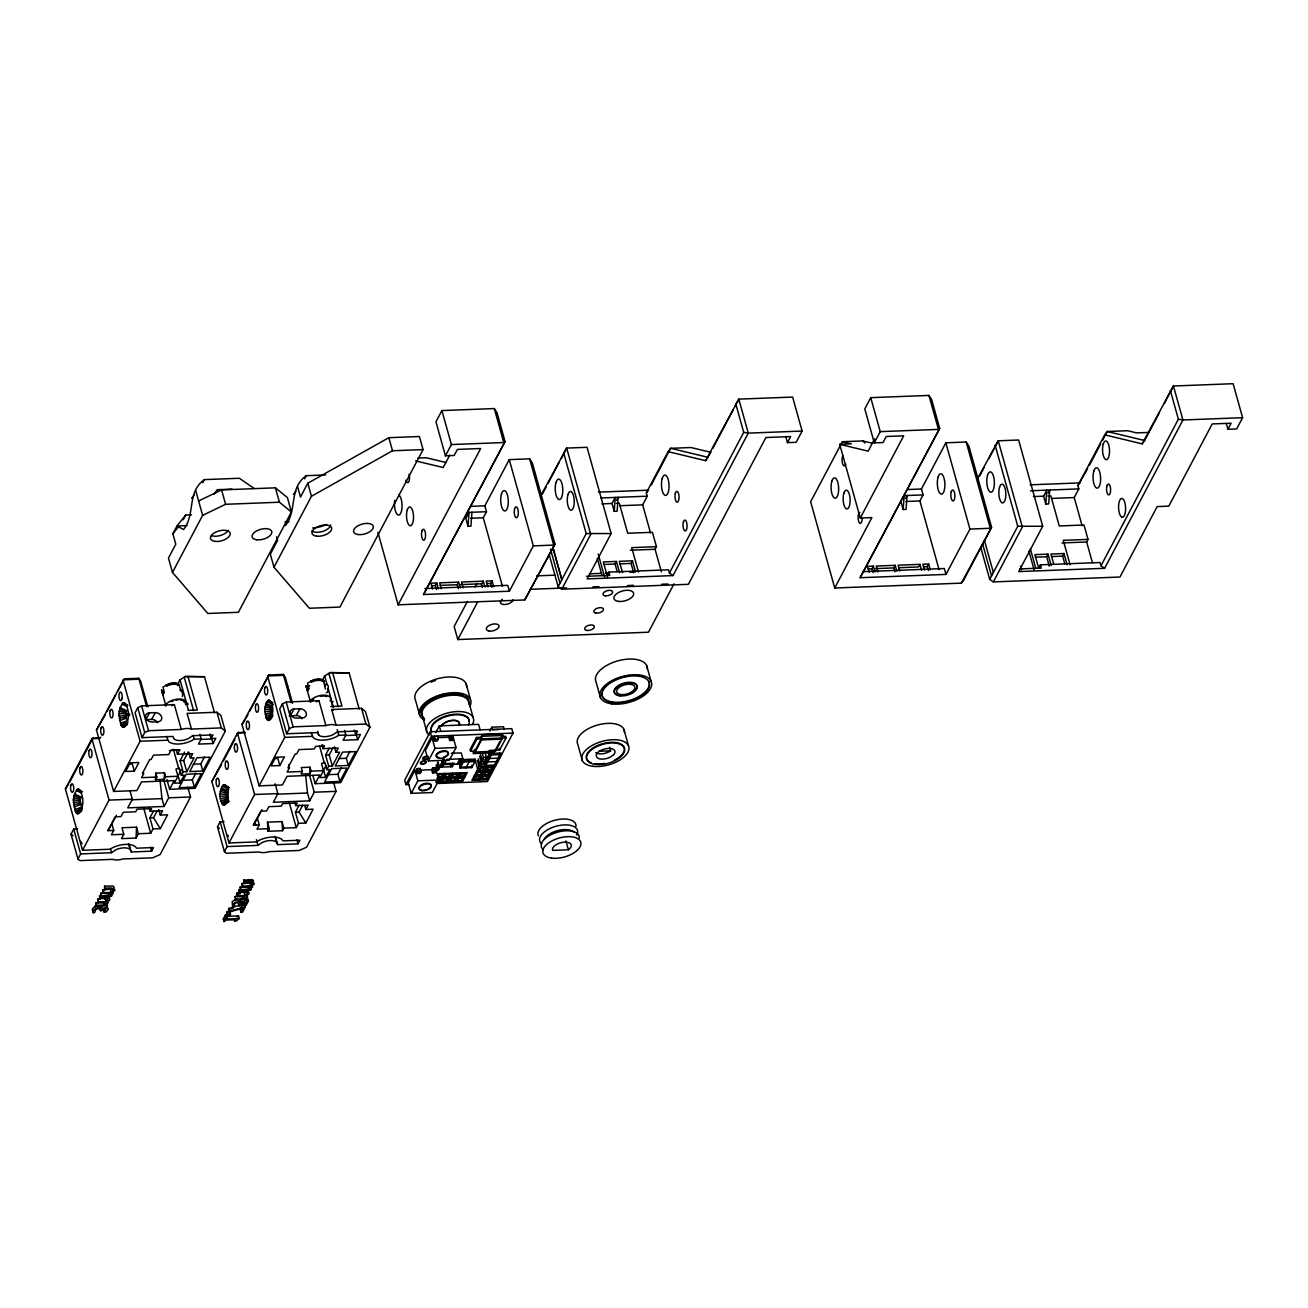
<?xml version="1.0" encoding="UTF-8"?>
<svg xmlns="http://www.w3.org/2000/svg" width="1308" height="1308" viewBox="0 0 1308 1308"><rect width="100%" height="100%" fill="white"/><g stroke="black" fill="none" stroke-linecap="round" stroke-linejoin="round"><path stroke-width="1.5" d="M101.942 909.109L101.305 907.834L98.46 907.654A4.643 2.322 -15.6 0 0 95.893 908.406L93.538 910.482L93.211 912.706C96.4 913.703 94.062 908.128 98.214 908.733C101.681 907.392 99.49 911.627 101.795 910.728C109.594 903.991 102.989 913.654 106.03 911.987C113.191 904.76 100.667 910.826 101.223 906.493M136.065 838.052L136.523 827.196L121.971 827.751L123.786 834.291L121.513 838.624L136.065 838.052L138.337 833.736L136.523 827.196M155.488 779.666L155.766 773.159L164.497 772.815L165.593 776.739L164.219 779.339L155.488 779.666L156.862 777.066L155.766 773.159M164.219 779.339L164.497 772.815M253.916 488.276L239.348 478.27L204.424 479.611C186.586 492.053 195.71 514.273 183.545 529.527L176.956 525.996L172.852 533.778L175.779 544.226L168.454 558.075L172.476 572.446L207.841 613.468L238.399 612.291L291.406 511.935L287.384 497.547L275.416 487.835L221.559 489.911L198.62 500.964M325.692 474.935L306.285 475.687C288.463 488.129 297.57 510.349 285.406 525.603M309.751 773.731L310.029 767.207L301.298 767.551L302.393 771.475L301.02 774.058L309.751 773.731L311.124 771.131L310.029 767.207M471.943 512.262L470.929 526.159L468.019 526.274L469.032 512.376L486.494 511.706L484.859 505.82L509.253 459.615L529.626 458.83L532.356 463.065L554.968 544.095L524.737 599.947L398.123 604.819L377.881 532.291M614.22 511.33L615.218 497.432L612.03 503.482L614.22 511.33L617.131 511.215L618.128 497.318L616.526 500.343M905.479 498.544L907.082 495.503L906.068 509.417L903.158 509.515L904.171 495.618L923.088 494.898L921.453 489.012L945.847 442.807L966.22 442.022L968.95 446.257L991.578 527.288L963.522 580.409L961.347 583.139L834.733 588.011L810.649 501.765L842.352 441.712L862.724 440.927L872.583 443.298M1045.795 504.021L1046.792 490.124L1043.604 496.19L1045.795 504.021L1048.705 503.923L1049.703 490.026L1048.1 493.051M248.765 890.176L247.621 891.876M73.281 799.94L74.572 793.972L77.188 789.427L78.987 789.133C84.088 795.836 84.268 806.595 78.905 813.331L77.107 813.641L75.423 811.467L73.281 799.94L80.197 800.496L82.208 809.112L76.224 812.84M80.197 800.496L80.949 797.013L74.572 793.972M118.881 713.579L120.172 707.612L122.788 703.066L124.587 702.772C129.688 709.476 129.868 720.234 124.505 726.986L122.707 727.281L121.006 725.106L118.881 713.579L129.705 714.005M120.172 707.612L126.549 710.669L125.797 715.574L127.808 722.768L121.808 726.48M228.638 801.755L223.194 804.992C218.73 799.678 219.057 790.686 223.079 785.127L224.878 784.833L228.851 787.547M222.295 804.191L228.295 800.48L227.003 794.479L228.671 789.264L222.295 786.206M264.772 709.279L266.064 703.312L267.764 700.499L269.562 700.205C274.01 705.519 273.699 714.511 269.661 720.07L267.878 720.365L266.178 718.19L264.772 709.279L271.688 709.852L272.505 715.051L266.178 718.19M271.688 709.852L272.44 706.369L266.064 703.312M166.786 685.981L166.41 684.673L166.786 685.981A9.418 4.725 -15.6 0 1 179.131 685.506L177.398 683.446A9.418 4.725 -15.6 0 0 168.667 683.79L162.928 687.092L164.383 692.324L162.977 695.006L161.505 689.774L165.936 706.091M308.541 688.907L307.004 688.956L306.137 685.899L309.882 685.768M311.402 682.106L311.042 680.798L311.402 682.106A9.418 4.725 -15.6 0 1 323.746 681.631L322.013 679.571A9.418 4.725 -15.6 0 0 313.282 679.915L307.543 683.217L309.015 688.449L307.593 691.131L306.137 685.899M369.919 727.281L365.929 724.043L336.091 725.188L331.709 709.508L361.548 708.364L365.537 711.601L369.919 727.281L340.652 782.707L315.179 783.688L319.757 775.039L287.008 776.298L282.43 784.947L259.147 785.846L241.996 724.419L268.859 674.977L283.411 674.405L285.34 677.495L292.534 703.246M182.368 696.461L182.482 695.938A4.316 1.602 87.8 0 0 180.749 689.708L180.34 689.921A4.316 1.602 87.8 0 0 179.981 690.411M325.463 689.12L323.387 680.324L323.746 681.631M246.901 893.887L246.394 894.852M107.289 907.196L107.419 905.496L105.261 904.858M109.251 897.075L109.038 895.817L106.357 895.408M114.27 887.576L113.093 885.974L104.558 886.17L104.738 889.816C118.979 887.086 112.259 894.345 103.43 892.285L102.891 893.331L111.458 893.707L109.332 895.49L101.583 895.784L101.027 896.83L111.409 896.421L111.965 895.391L110.804 895.424L113.305 893.168L112.194 892.138C120.156 888.688 108.237 886.71 105.278 888.786L104.738 889.816M326.346 692.635A4.316 1.602 87.8 0 0 328.112 689.267L328.308 686.013L326.689 684.182A4.316 1.602 87.8 0 0 325.022 686.487M183.218 519.766L185.687 515.09L191.508 514.861M202.773 482.717L204.424 479.611M172.476 572.446L202.626 515.352L225.581 504.283L279.422 502.223L291.406 511.935M215.885 492.789L217.52 489.666L232.072 489.11M129.034 844.118L131.225 851.966L151.597 851.181L153.51 847.551L136.604 848.205L135.427 846.75A17.249 8.649 -15.6 0 0 112.799 847.617L109.986 849.235L82.551 850.298L65.4 788.871L91.903 738.677L100.896 737.385M225.303 731.156L221.314 727.918L191.475 729.063L187.093 713.383L216.932 712.239L220.921 715.476L225.303 731.156L195.121 788.315L169.648 789.296L174.209 780.647L141.477 781.906L136.899 790.555L113.616 791.454L96.465 730.028L124.227 678.852L138.779 678.28L146.594 706.565M69.438 782.609L93.162 737.679M105.261 714.789L96.465 730.028M107.158 711.192L115.693 695.022M117.589 691.425L123.279 680.651M187.862 787.367L190.543 796.964L160.132 854.565L152.709 857.819L122.887 858.964A10.971 5.51 -15.6 0 1 112.701 859.356L79.951 860.615L77.957 858.996L71.024 834.161L73.706 829.076L77.564 828.929M191.475 729.063A10.971 5.51 -15.6 0 0 181.289 729.455L174.356 704.62L141.607 705.879L137.781 707.726L135.1 712.811L142.032 737.647L172.934 736.453L174.144 739.069A10.971 5.51 -15.6 0 0 188.548 738.513L192.619 735.701L212.991 734.916L211.078 738.529L215.787 738.35L213.057 743.549L198.505 744.105L201.236 738.906L199.96 734.344M149.439 712.844A5.494 4.284 27.8 0 0 145.613 717.618A5.494 4.284 27.8 0 0 151.99 722L157.81 721.771A5.494 4.284 27.8 0 0 161.62 716.997A5.494 4.284 27.8 0 0 155.26 712.631L149.439 712.844L145.842 719.662L151.663 719.433A5.494 4.284 27.8 0 1 157.532 722.637M77.957 858.996L80.638 853.911L73.706 829.076M82.551 850.298L109.055 800.104L91.903 738.677L99.898 738.366M113.616 791.454L140.12 741.26L122.968 679.849L139.22 679.212M142.032 737.647L144.714 732.562L148.54 730.714L181.289 729.455M151.663 719.433L155.26 712.631M177.398 684.803L180.013 679.849L185.36 676.498L204.473 676.71L214.577 712.909M134.315 771.164L138.877 762.499L130.146 762.842L125.584 771.491L134.315 771.164L132.304 763.97L128.822 764.101M116.445 815.26L111.883 823.909L113.698 830.449L107.877 830.662L115.186 816.83L121.006 816.601L123.295 812.268L135.672 811.794L137.046 809.194L151.597 808.638L150.224 811.238L162.584 810.764L160.312 815.08L167.588 814.802L160.279 828.651L153.003 828.929L150.714 833.261L138.337 833.736M113.698 830.449L111.425 834.766L123.786 834.291M130.146 791.373L132.337 799.204L127.759 807.854L164.154 806.464L168.716 797.815L163.794 780.157M304.65 478.81L306.285 475.687M276.675 536.82L277.639 540.302L270.331 554.151L273.977 567.231L309.358 608.253L339.916 607.076L423.073 449.592L419.41 436.512L388.852 437.69L307.805 483.208L300.48 497.04L297.57 486.592M104.869 901.621L95.827 902.684L96.007 906.33L106.389 905.937L106.945 904.891L105.785 904.94L108.286 902.684L107.191 901.653C115.137 898.204 103.218 896.209 100.258 898.285L99.719 899.332L99.539 895.669L100.258 898.285M97.871 902.831L98.411 901.784C109.888 903.419 112.439 896.144 97.691 899.168L97.871 902.831L106.438 903.207L104.313 904.989L96.563 905.283L96.007 906.33M109.332 895.49L108.597 892.874L100.847 893.168L101.027 896.83M111.769 888.606L102.694 889.669L102.891 893.331M273.977 567.231L311.451 496.272L392.498 450.769L423.073 449.592M181.322 775.284L179.31 768.09L175.942 769.071L177.953 776.265L174.307 783.181L180.128 782.952L184.232 775.17L181.322 775.284L183.153 771.818L186.782 771.687L194.107 757.839L190.461 757.97L192.75 753.653L177.463 754.242L179.752 749.909L171.021 750.252L168.732 754.569L153.445 755.157L151.172 759.49L149.717 759.539L142.409 773.388L143.864 773.339L141.575 777.655L156.862 777.066M153.003 828.929L149.897 817.827L153.559 810.895M183.153 771.818L180.046 760.716L184.624 752.067M104.068 912.068L103.332 909.452L104.575 908.537M160.279 828.651L153.526 817.68L157.189 810.764M186.782 771.687L183.692 760.569L188.254 751.92M181.403 769.545L178.117 775.775L180.128 782.952M194.352 787.073L201.432 773.666L186.145 774.254L179.065 787.661L194.352 787.073L192.341 779.879L195.873 773.175M202.805 771.066L210.114 757.218L197.018 757.724L189.709 771.573L202.805 771.066L200.794 763.872L204.44 756.956M275.481 836.793L277.672 844.625L298.044 843.84L299.957 840.226L283.051 840.88L281.874 839.409A17.249 8.649 -15.6 0 0 259.246 840.292L256.433 841.894L228.998 842.957L211.847 781.53L237.435 733.069L244.498 731.859M221.592 764.477L211.847 781.53M223.488 760.88L234.9 739.282M236.797 735.685L238.694 732.088M246.051 718.174L247.948 714.56M249.844 710.963L268.859 674.977M224.976 804.698C229.014 799.139 229.325 790.146 224.878 784.833M333.932 783.688L336.074 791.356L306.579 847.224L299.156 850.478L269.334 851.622A10.971 5.51 -15.6 0 1 259.147 852.015L226.398 853.274L224.404 851.655L217.471 826.836L220.153 821.751L224.011 821.604M336.091 725.188A10.971 5.51 -15.6 0 0 325.905 725.58L318.972 700.745L286.223 702.02L282.397 703.851L279.716 708.936L286.648 733.772L317.566 732.578L318.76 735.194A10.971 5.51 -15.6 0 0 333.164 734.638L337.235 731.826L357.607 731.041L355.694 734.655L360.419 734.475L357.673 739.674L343.121 740.23L345.868 735.047L344.576 730.469M509.253 459.615L533.337 545.877L509.384 591.216L423.53 594.519L505.051 441.548L497.024 412.788L494.293 408.554L441.891 410.581L435.956 421.83L445.439 455.805L454.187 455.462L457.375 449.412L480.657 448.513L398.123 604.819M289.182 715.999A5.494 4.284 27.8 0 1 290.458 715.787L294.055 708.969L299.875 708.756A5.494 4.284 27.8 0 1 306.252 713.138A5.494 4.284 27.8 0 1 302.426 717.896L296.605 718.125A5.494 4.284 27.8 0 1 290.229 713.743A5.494 4.284 27.8 0 1 294.055 708.969M224.404 851.655L227.085 846.587L220.153 821.751M228.998 842.957L254.586 794.496L237.435 733.069L245.43 732.774M259.147 785.846L284.735 737.385L267.584 675.974L283.836 675.337L283.411 674.405M286.648 733.772L289.33 728.687L293.156 726.839L325.905 725.58M290.458 715.787L296.278 715.558L299.875 708.756M322.046 680.896L324.646 675.974L329.976 672.623L349.089 672.835L359.193 709.034M279.847 765.556L284.408 756.907L275.677 757.234L271.116 765.883L279.847 765.556L277.836 758.362L274.353 758.493M445.439 455.805L451.391 444.556L441.891 410.581M261.976 809.652L257.414 818.301L259.229 824.841L253.409 825.07L260.733 811.222L266.554 810.993L268.827 806.66L281.204 806.186L282.577 803.602L297.129 803.03L295.755 805.63L308.132 805.156L305.843 809.489L313.119 809.194L305.81 823.043L298.535 823.321L296.246 827.653L283.869 828.128L282.512 830.727L267.96 831.283L267.502 822.16L282.054 821.587L283.869 828.128M449.723 455.168L443.199 467.528L415.601 460.89M259.229 824.841L256.957 829.158L269.317 828.683L267.502 822.16M288.545 764.673L289.395 767.731L287.106 772.063L302.393 771.475M275.138 783.803L277.868 793.596L273.307 802.262L309.685 800.856L314.247 792.207L309.326 774.565M267.96 831.283L269.317 828.683M239.25 918.527L235.98 921.143L234.704 921.192L235.505 919.704L226.219 920.064L224.028 921.6L223.292 918.984L225.417 914.979L226.824 914.93L226.791 919.001L239.25 918.527L238.53 915.911L226.055 916.385L226.824 914.93M227.151 911.692L227.183 915.633L229.832 915.518L230.535 914.21L229.799 911.594L227.151 911.692L227.183 915.633M244.596 904.335L245.315 906.951L242.569 912.166L240.934 912.232L243.19 907.981L228.982 912.216L228.867 908.422L242.52 904.417M244.204 895.44L235.178 896.487L235.358 900.149L245.741 899.74L246.28 898.71L245.136 898.76L247.637 896.487L246.525 895.457C254.471 892.007 242.552 890.029 239.609 892.105L239.053 893.135L238.873 889.489L239.609 892.105M237.206 896.65L237.026 892.988C251.79 889.963 249.239 897.223 237.762 895.604L237.206 896.65L245.79 897.026L243.648 898.809L235.898 899.103L235.358 900.149M249.223 885.941L240.198 886.987L240.378 890.65L250.76 890.241L251.299 889.211L250.155 889.244L252.657 886.987L251.545 885.957C259.491 882.508 247.572 880.529 244.629 882.589L244.073 883.636C258.314 880.905 251.61 888.165 242.765 886.105L242.225 887.135L250.809 887.527L248.667 889.309L240.917 889.604L240.378 890.65M251.103 882.41L242.045 883.489L242.225 887.135M253.229 881.903C255.24 877.554 245.087 880.807 243.893 879.99L244.073 883.636M224.028 921.6L226.137 917.595L225.417 914.979M228.982 912.216L228.867 908.422M229.096 912.919L229.799 911.594M236.356 898.972L232.186 901.637L232.562 906.362L234.557 906.215L233.838 903.599M322.994 748.634L324.368 746.034L321.899 744.71L322.994 748.634L338.281 748.045L335.993 752.378L339.639 752.231L332.33 766.079L328.684 766.21L326.853 769.676L329.763 769.562L325.659 777.361L319.839 777.573L323.485 770.657L321.49 763.463L324.858 762.482L326.853 769.676M240.934 912.232L240.214 909.616L241.702 906.787M232.562 906.362L234.557 902.585L240.165 901.326A3.695 1.864 -15.6 0 1 241.947 902.03L241.326 904.662L245.005 904.515L244.285 901.899L246.1 898.449L247.735 898.383L248.455 900.999L246.067 905.512L238.955 905.79L238.219 903.174L239.413 901.539M238.53 915.911L237.059 916.941M245.005 904.515L246.836 901.065L246.1 898.449M298.535 823.321L295.428 812.219L299.091 805.287M328.684 766.21L325.578 755.108L329.24 748.192M305.81 823.043L299.074 812.072L302.72 805.156M332.33 766.079L329.224 754.961L332.87 748.045M326.117 765.491L323.648 770.167L325.659 777.361M423.53 594.519L505.051 441.548M469.032 512.376L465.828 518.442L468.019 526.274M436.496 589.483L435.401 585.559L436.774 582.959L430.953 583.188L432.605 589.074M339.884 781.465L346.963 768.058L331.676 768.646L324.597 782.053L339.884 781.465L337.873 774.287L341.421 767.567M348.337 765.458L355.645 751.61L342.549 752.116L335.24 765.965L348.337 765.458L346.326 758.28L349.988 751.348M502.452 586.376L483.29 517.772L486.494 511.706M458.323 588.633L457.228 584.725L458.601 582.125L439.684 582.845L441.336 588.731M467.43 601.369L454.154 626.499L457.8 639.563L648.457 632.222L674.045 583.777M475 587.014L476.897 583.433M463.163 587.897L461.511 582.011L483.339 581.177L481.982 583.76L460.138 584.611M457.8 639.563L477.698 601.876M491.808 587.357L490.713 583.433L492.086 580.834L486.265 581.063L487.9 586.932M541.136 495.045L566.675 448.088L587.047 447.303L611.13 533.55L587.178 578.904L673.048 575.585L748.274 433.128L738.791 399.136L792.632 397.076L802.115 431.051L796.18 442.3L787.449 442.627L785.863 436.97M542.379 494.097L546.106 487.017M547.987 483.486L559.186 462.247M561.067 458.699L566.675 448.088L590.742 534.334L561.786 589.205L558.14 586.703L549.197 554.674M437.101 783.492L487.426 781.546L513.014 733.101L511.771 728.654L430.267 731.793L404.679 780.238L405.921 784.686L408.832 784.571M405.921 784.686L431.509 736.224L430.267 731.793M416.369 770.298L417.285 773.568L420.195 773.453L421.111 771.72L420.195 768.45L417.285 768.564L416.369 770.298L414.914 770.347L408.292 782.903L411.219 793.351L432.31 792.55L438.948 779.993L435.482 767.861L432.572 767.976L431.656 769.709L432.572 772.979L435.482 772.865L436.398 771.131L433.488 771.246L432.572 772.979M437.33 736.012L438.245 739.282L437.33 740.998L434.419 741.113L435.335 739.38L434.419 736.126L433.504 737.843L432.049 737.908L425.427 750.449L428.354 760.913L449.445 760.095L456.067 747.555L452.617 735.423L451.701 737.156L452.617 740.41L449.707 740.524L448.791 737.254L449.707 735.537L450.622 738.791L449.707 740.524M435.711 732.66L439.292 725.875L478.597 724.354L480.118 729.848M417.285 773.568L418.2 771.834L417.285 768.564M419.279 770.183L420.195 768.45M411.219 793.351L417.841 780.811L414.914 770.347M428.354 760.913L434.975 748.356L432.049 737.908M435.482 767.861L434.567 769.595L436.022 769.545M524.737 599.947L554.968 544.095M452.617 740.41L453.533 738.693L450.622 738.791M438.033 761.992L439.602 767.649L438.229 770.232L438.883 767.665L437.444 762.515M443.445 759.016L442.071 761.616L444.18 758.983M440.256 765.556L442.088 762.106L442.529 763.676L454.17 763.218L452.339 766.684L440.698 767.126L440.256 765.556L441.712 765.507L442.153 767.077L443.984 763.61M440.698 767.126L444.36 760.21M462.852 758.771L460.105 763.97L444.099 764.575L446.846 759.392L462.852 758.771L461.217 752.885L451.211 753.277M440.044 782.527L444.834 773.437M452.715 763.283L450.884 766.733L450.442 765.164M447.5 782.233L452.29 773.159M457.195 764.068L459.942 758.885M458.65 764.019L461.397 758.82M463.375 759.588L459.713 766.504L460.154 768.074L471.796 767.633L475.458 760.7L475.017 759.147L463.375 759.588L463.817 761.158L460.154 768.074M501.667 738.088L502.599 733.919L482.211 734.704L480.854 737.303L476.488 737.467L470.079 749.582L470.52 751.152L474.886 750.988M470.52 751.152L476.913 739.036L476.488 737.467M454.955 781.955L459.746 772.865M558.14 586.703L586.197 533.566L563.568 452.535M465.975 767.861L469.637 760.929L469.196 759.359M499.836 741.538L493.901 752.787L473.512 753.572L482.652 736.273L482.211 734.704M489.159 750.432L499.623 750.024L506.033 737.908L505.591 736.339L501.226 736.518L501.945 739.134L495.552 751.25L475.18 752.035L481.573 739.919L480.854 737.303M475.017 759.147L475 761.567L463.359 762.024L462.918 760.455M489.83 731.09L491.89 727.199L503.531 726.741L504.267 729.357M480.772 762.302L481.818 766.014L480.445 768.614L477.534 768.728L478.908 766.128L477.322 760.488M481.18 761.796L484.091 761.697L482.734 764.281L479.807 764.395L481.18 761.796L479.611 756.155M485.35 753.653L486.38 757.365L485.006 759.964L482.096 760.079L483.469 757.479L481.9 751.822M478.123 768.515L471.877 780.353L487.165 779.764L494.179 766.455L480.968 766.962M484.352 765.458L489.846 755.059L501.487 754.618L501.046 753.048L489.405 753.506L483.927 763.888L484.352 765.458L495.994 765L495.569 763.431M479.513 780.059L486.543 766.75M494.538 765.066L500.032 754.667L499.591 753.114M650.534 533.026L642.669 504.839L647.247 496.19L646.332 492.92L668.126 451.652L670.628 448.317L691 447.532L710.702 452.274M651.27 484.957L670.628 448.317L708.069 457.326L705.568 460.661L668.126 451.652M606.994 575.585L608.825 572.119L668.502 569.814L669.402 573.084L673.048 575.585M617.18 571.58L615.071 564.026L616.444 561.443L603.331 561.933L607.55 577.041M633.71 572.855L631.077 563.421L632.451 560.821L619.354 561.328L622.51 572.642M661.374 571.825L655.079 549.278L656.452 546.679L652.43 532.307L627.693 533.255L619.305 503.204L616.395 503.318M705.568 460.661L738.791 399.136L735.08 406.167M708.985 455.576L710.849 452.045M712.713 448.513L733.216 409.698M669.402 573.084L743.712 432.359L735.685 403.6M787.449 442.627L790.653 436.578L765.899 437.526L688.4 584.316L561.786 589.205M945.847 442.807L969.931 529.07L945.995 574.408L860.124 577.711L939.7 428.403L931.672 399.659L928.942 395.425L870.736 397.665L864.801 408.913L874.284 442.889L883.014 442.562L886.219 436.496L903.681 435.826L860.272 518.033L871.913 517.576L834.733 588.011M874.66 438.834L868.152 451.162L839.687 444.311L860.272 518.033M874.284 442.889L880.219 431.64L870.736 397.665M860.124 577.711L939.7 428.403M873.106 572.659L872.011 568.751L873.368 566.151L867.547 566.38L869.199 572.25M939.046 569.569L919.9 500.948L923.088 494.898M894.934 571.825L893.838 567.901L895.212 565.301L876.278 566.037L877.93 571.923M899.757 571.073L898.122 565.203L919.949 564.353L918.576 566.953L898.727 567.721M928.402 570.533L927.307 566.609L928.68 564.026L922.859 564.239L924.494 570.125M977.387 478.891L998.233 440.796L1018.621 440.011L1042.705 526.257L1018.752 571.596L1104.622 568.293L1182.939 419.982L1173.44 386.007L1233.117 383.702L1242.6 417.693L1236.665 428.942L1227.934 429.269L1226.348 423.612M979.545 476.177L984.221 467.332M988.897 458.487L998.233 440.796L1022.316 527.042L993.361 581.913L989.715 579.411L980.771 547.382M961.347 583.139L991.578 527.288M989.715 579.411L1017.771 526.274L995.143 445.243M1082.108 525.734L1074.244 497.547L1078.806 488.898L1077.906 485.628L1104.72 434.845L1107.222 431.509L1127.594 430.724L1136.587 432.883L1148.228 432.441M1077.906 485.628L1087.569 468.722M1089.433 465.174L1100.666 443.919M1102.546 440.371L1107.222 431.509L1144.664 440.518L1159.526 412.363M1038.568 568.293L1040.4 564.827L1100.077 562.522L1100.976 565.792L1104.622 568.293M1049.278 566.168L1046.645 556.734L1048.002 554.134L1034.906 554.641L1038.601 567.852M1064.761 563.666L1062.652 556.113L1064.025 553.529L1050.929 554.036L1053.561 563.47M1092.425 562.653L1086.654 541.986L1088.027 539.386L1084.005 525.015L1059.267 525.963L1050.88 495.912L1047.97 496.026M1104.72 434.845L1142.162 443.853L1173.44 386.007L1164.169 403.567M1100.976 565.792L1178.377 419.214L1170.349 390.471M1227.934 429.269L1231.122 423.22L1212.205 423.939L1168.796 506.147L1157.155 506.588L1119.975 577.024L993.361 581.913M107.877 830.662L111.883 823.909M253.409 825.07L257.414 818.301M65.4 788.871L68.49 784.408M241.996 724.419L245.103 719.972M331.627 702.396L333.131 701.595M1142.162 443.853L1144.664 440.518M191.589 498.299L194.075 495.192M185.687 515.09L176.956 525.996L187.158 525.603M172.852 533.778L177.839 527.549M213.793 494.342L217.52 489.666M293.45 494.375L295.951 491.268M646.332 492.92L648.506 490.206L598.59 492.119M238.955 905.79C244.367 900.983 232.301 901.621 234.557 906.215M80.638 853.911L111.54 852.718L115.611 849.906A10.971 5.51 -15.6 0 1 130.015 849.35L131.225 851.966M227.085 846.587L257.987 845.393L262.058 842.581A10.971 5.51 -15.6 0 1 276.462 842.025L277.672 844.625M609.626 747.277L610.607 750.825L608.482 752.084A9.728 4.872 -15.6 0 1 595.729 752.574M568.391 849.775L569.863 848.532A9.728 4.872 -15.6 0 0 564.713 842.123A9.728 4.872 -15.6 0 0 552.434 849.203L552.646 850.38L568.391 849.775L565.906 840.913M94.928 907.196L95.811 906.607M123.622 727.444L127.546 724.354M78.022 813.805L81.946 810.715M268.794 720.544L271.41 718.484M224.109 805.172L226.725 803.112M225.761 803.619L228.802 801.297M122.707 727.281L126.925 724.24M77.107 813.641L81.325 810.6M267.878 720.365L272.08 717.34M223.194 804.992L228.802 800.937M266.979 719.564L272.98 715.852M104.509 898.907L106.749 898.105M201.236 738.906L194.173 739.184L191.377 740.802A17.249 8.649 -15.6 0 1 168.732 741.669L166.492 736.371M345.868 735.047L338.788 735.309L335.993 736.927A17.249 8.649 -15.6 0 1 313.348 737.794L311.108 732.496M234.753 900.591L236.388 899.986M121.006 725.106L127.334 721.967M75.423 811.467L81.734 808.311M221.493 802.818L227.821 799.678M119.617 720.643L126.222 718.272M120.352 723.259L126.958 720.888M265.524 716.343L272.113 713.972M74.016 807.003L80.622 804.616M74.752 809.619L81.358 807.232M220.839 800.97L227.428 798.599M228.246 909.6L233.576 908.014M229.603 911.038L245.315 906.951M119.142 718.435L125.944 716.98M265.05 714.135L271.835 712.68M73.559 804.796L80.344 803.341M220.365 798.763L227.167 797.308M169.386 750.579L179.752 749.909M118.897 716.032L129.705 715.427M264.788 711.732L271.688 711.274M73.297 802.376L80.197 801.935M220.104 796.359L227.02 795.902M451.391 444.556L503.776 442.545L494.293 408.554M802.115 431.051L748.274 433.128L743.712 432.359M880.219 431.64L938.441 429.4L928.942 395.425M1242.6 417.693L1182.939 419.982L1178.377 419.214M417.971 458.045L426.13 457.735L445.832 462.476M839.687 444.311L851.328 443.87L842.352 441.712M600.961 497.972L647.247 496.19M470.684 506.376L484.859 505.82M907.294 489.552L921.453 489.012M1030.164 484.827L1080.081 482.897M601.844 503.874L612.03 503.482M619.829 505.722L642.669 504.839M1030.491 490.762L1078.806 488.898M284.948 521.827L289.019 521.679M470.569 518.262L483.29 517.772M905.888 501.487L919.9 500.948M1033.418 496.582L1043.604 496.19M1051.403 498.43L1074.244 497.547M611.13 533.55L586.197 533.566M533.337 545.877L553.709 545.093L529.626 458.83M969.931 529.07L990.303 528.285L966.22 442.022M1042.705 526.257L1017.771 526.274M656.452 546.679L631.715 547.643L638.533 572.054M630.342 550.227L655.079 549.278M1088.027 539.386L1063.273 540.335L1070.108 564.762M1061.916 542.934L1086.654 541.986M603.838 564.467L615.071 564.026M619.845 563.846L631.077 563.421M536.525 575.863L554.788 575.16M589.27 573.836L601.435 573.362M605.49 573.198L609.544 573.051M629.835 572.266L633.889 572.103M1035.413 557.175L1046.645 556.734M1051.419 556.554L1062.652 556.113M586.458 576.288L609.741 575.389L608.825 572.119M431.526 585.706L435.401 585.559M440.207 585.379L457.228 584.725M486.821 583.581L490.713 583.433M868.12 568.898L872.011 568.751M874.921 568.637L893.838 567.901M923.432 566.773L927.307 566.609M424.789 588.535L507.749 585.33L509.384 591.216M863.411 571.645L944.343 568.522L945.995 574.408M1019.962 568.915L1041.315 568.097L1040.4 564.827M530.034 589.319L566.544 587.913M592.916 586.9L598.999 586.671M627.399 585.575L633.481 585.33M661.864 584.235L667.963 584.006M185.36 676.498L204.473 676.71M329.976 672.623L349.089 672.835M188.009 710.358L197.328 709.999L188.205 677.331M330.761 706.565L341.96 706.124L332.837 673.457M140.12 741.26L167.555 740.214M200.86 739.396L211.782 738.971L213.057 743.549M284.735 737.385L312.187 736.339M345.476 735.521L356.397 735.096L357.673 739.674M498.446 729.586L492.626 729.815L491.89 727.199M431.509 736.224L513.014 733.101M438.18 737.663L448.791 737.254M451.701 737.156L453.157 737.091M482.652 736.273L503.024 735.488M435.335 739.38L438.245 739.282M476.913 739.036L506.033 737.908M324.368 746.034L315.637 746.378L314.263 748.977L298.992 749.566L296.703 753.882L295.248 753.948L287.94 767.78L289.395 767.731M481.573 739.919L501.945 739.134M434.975 748.356L456.067 747.555M180.046 760.716L183.692 760.569M325.578 755.108L329.224 754.961M193.306 764.166L200.794 763.872M338.837 758.558L346.326 758.28M598.802 751.283L610.607 750.825M483.469 757.479L486.38 757.365M463.817 761.158L475.458 760.7M497.939 761.648L496.484 761.697L497.383 759.981L497.825 761.534L486.184 761.992L485.742 760.422M165.593 776.739L177.953 776.265M311.124 771.131L323.485 770.657M478.908 766.128L481.818 766.014M421.045 770.118L431.656 769.709M180.88 780.32L192.341 779.879M328.324 774.647L337.873 774.287M418.2 771.834L421.111 771.72M476.553 771.475L491.841 770.886M437.379 773.731L467.201 772.587L462.411 781.661L436.3 782.674M474.215 775.906L489.503 775.317M436.839 778.195L464.814 777.115M417.841 780.811L438.948 779.993M109.055 800.104L132.337 799.204M168.716 797.815L190.543 796.964M254.586 794.496L277.868 793.596M314.247 792.207L336.074 791.356M131.634 799.793L161.963 798.616L164.154 806.464M277.165 794.185L307.494 793.008L309.685 800.856M149.897 817.827L153.526 817.68M295.428 812.219L299.074 812.072M245.348 880.938L251.79 881.003M236.47 894.034L240.476 893.871M246.836 901.065L248.455 900.999M240.607 902.046L244.285 901.899M241.784 903.043L245.348 902.912M95.975 905.463A4.643 2.322 -15.6 0 0 95.157 905.806L92.41 909.093L92.476 910.09L94.438 910.008M240.214 909.616L241.833 909.55M227.886 914.308L230.535 914.21M226.137 917.595L227.559 917.546M223.292 918.984L224.714 918.935M243.86 892.726L245.463 895.326M220.087 793.907L227.003 794.479M184.101 701.055L186.488 703.214L188.27 709.541M265.001 706.958L271.819 708.495M119.093 711.258L125.911 712.795M220.316 791.585L227.134 793.122M73.493 797.618L80.311 799.155M265.442 704.93L272.064 707.317M119.535 709.214L126.173 711.601M220.758 789.541L227.379 791.929M73.935 795.575L80.573 797.962M266.979 701.579L273.356 704.636M122.004 704.145L126.778 706.434M221.395 787.939L227.756 790.997M76.404 790.506L81.178 792.795M162.797 692.161L161.718 691M267.764 700.499L272.309 703.132M122.788 703.066L127.317 705.699M223.079 785.127L227.625 787.759M77.188 789.427L81.717 792.059M268.647 700.042L272.914 702.805M123.671 702.609L127.922 705.372M223.962 784.653L228.23 787.432M78.071 788.953L82.322 791.732M225.777 785.634L229.047 787.825M184.559 702.445L187.6 704.064L185.278 702.053M217.471 826.836L219.466 828.454M71.024 834.161L73.019 835.779M287.711 685.981L287.4 685.703A4.316 1.602 87.8 0 0 286.975 685.621M186.014 702.2L188.139 704.162M862.724 440.927L864.931 442.987M330.744 699.388L332.755 706.565M1064.025 553.529L1067.181 564.843M1048.002 554.134L1051.174 565.465M1030.312 548.69L1035.674 567.901M1028.889 551.126L1034.17 570.043M1020.469 566.119L1021.515 569.896M984.401 540.318L993.377 572.479M982.57 543.785L991.546 575.945M928.68 564.026L930.315 569.896M919.949 564.353L921.584 570.239M900.983 501.683L903.158 509.515M895.212 565.301L896.847 571.187M873.368 566.151L875.019 572.037M632.451 560.821L635.606 572.152M646.675 665.592L651.057 681.272M616.444 561.443L619.6 572.757M598.197 554.052L604.639 577.122M597.315 558.418L602.072 575.455M623.9 729.324L628.461 745.658M600.437 697.638L596.056 681.942A26.667 13.374 -15.6 0 1 619.076 660.54A26.667 13.374 -15.6 0 1 647.28 669.042M552.843 547.185L561.819 579.346M552.826 547.627L561.802 579.771M550.472 549.197L559.971 583.237M582.305 760.569L577.744 744.236A24.312 12.197 -15.6 0 1 598.737 724.714A24.312 12.197 -15.6 0 1 624.439 732.464M492.086 580.834L493.721 586.72M483.339 581.177L484.99 587.047M481.311 583.646L482.341 587.374M458.601 582.125L460.252 587.995M499.198 748.454L499.623 750.024M499.215 756.514L499.656 758.084L488.015 758.526L487.573 756.956M495.258 750.203L495.552 751.25M490.86 753.441L491.301 755.01L485.808 765.393L485.382 763.823M489.405 753.506L489.846 755.059M466.024 683.528L470.406 699.224M436.774 582.959L438.425 588.845M468.575 701.153L473.136 717.503M480.526 754.422L482.096 760.079M388.852 437.69L392.498 450.769M478.238 758.754L479.807 764.395M474.444 749.419L475.18 752.035M473.087 752.002L473.512 753.572M475.425 761.191L477.534 768.728M471.796 767.633L471.828 765.196L472.253 766.766L460.612 767.207L460.171 765.638M451.898 765.115L452.339 766.684M439.292 725.875L440.829 731.368M442.464 758.705L444.099 764.575M433.504 737.843L434.419 741.113M436.659 764.591L438.229 770.232M422.419 716.081L426.98 732.415M436.071 765.115L437.51 770.265M419.786 715.574L415.404 699.894A26.667 13.374 -15.6 0 1 438.425 678.492A26.667 13.374 -15.6 0 1 466.613 686.994M432.572 767.976L433.488 771.246M307.805 483.208L311.451 496.272M361.548 708.364L365.929 724.043M354.419 730.093L355.694 734.655M328.929 673.506L338.232 706.827M275.416 487.835L279.422 502.223M324.646 675.974L327 684.46M328.112 688.4L331.692 701.235M332.363 703.655L333.426 707.464M337.186 729.553L338.788 735.309M334.439 746.819L335.993 752.378M306.334 687.125L310.552 702.232M317.697 731.352L318.76 735.194M319.463 745.707L324.4 763.349M312.988 775.857L315.179 783.688M283.542 675.255L291.21 702.69M286.223 702.02L293.156 726.839M282.397 703.851L289.33 728.687M221.559 489.911L225.581 504.283M304.813 805.777L305.843 809.489M294.84 802.36L295.755 805.63M289.297 802.736L296.246 827.653M296.949 839.932L298.044 843.84M195.693 490.516L202.626 515.352M274.876 836.286L276.495 842.041M254.815 821.489L255.877 825.332M256.401 839.654L257.987 845.393M216.932 712.239L221.314 727.918M209.803 733.952L211.078 738.529M249.746 883.211L250.482 885.827M247.948 886.693L248.667 889.309M243.893 879.99L244.629 882.589M184.297 677.38L193.6 710.702M242.045 883.489L242.765 886.105M242.928 896.193L243.648 898.809M240.198 886.987L240.917 889.604M180.013 679.849L186.701 703.802M181.256 691.67L178.771 684.198L179.131 685.506M193.11 735.358L194.173 739.184M237.026 892.988L237.762 895.604M235.178 896.487L235.898 899.103M188.908 752.427L190.461 757.97M233.985 918.576L234.704 921.192M176.367 750.318L177.463 754.242M173.392 749.353L178.853 768.957M147.837 706.843L140.724 681.37L138.779 678.28M166.917 779.486L169.648 789.296M141.607 705.879L148.54 730.714M137.781 707.726L144.714 732.562M158.758 809.538L160.312 815.08M149.308 807.968L150.224 811.238M143.749 808.344L150.714 833.261M150.502 847.257L151.597 851.181M128.429 843.627L130.048 849.383M110.477 848.908L111.54 852.718M110.412 889.391L111.147 892.007M104.558 886.17L105.278 888.786M102.694 889.669L103.43 892.285M105.392 898.907L106.128 901.506M100.847 893.168L101.583 895.784M103.577 902.373L104.313 904.989M103.381 909.387L104.1 911.987M97.691 899.168L98.411 901.784M99.522 908.177L100.258 910.777M95.827 902.684L96.563 905.283M92.476 910.09L93.211 912.706M305.614 775.006L307.494 793.008M160.083 780.614L161.963 798.616M241.457 900.231L241.212 899.43A3.695 1.864 -15.6 0 0 240.819 899.087M282.054 821.587L282.512 830.727M288.823 689.921L288.823 690.771A4.316 1.602 87.8 0 1 288.512 692.782M513.145 599.734A6.589 3.303 -15.6 0 1 504.038 604.525A6.589 3.303 -15.6 0 1 502.403 599.277M166.427 685.179A9.81 4.921 -15.6 0 1 179.294 684.689M171.168 701.66A9.418 4.725 -15.6 0 1 173.408 700.777M175.779 700.172A9.418 4.725 -15.6 0 1 178.133 699.911M180.308 699.993A9.418 4.725 -15.6 0 1 182.139 700.434M183.512 701.186A9.418 4.725 -15.6 0 1 184.33 702.216M165.217 705.486A10.971 5.51 -15.6 0 1 178.591 699.044A10.971 5.51 -15.6 0 1 185.589 704.701M171.74 705.666A10.971 5.51 -15.6 0 1 174.356 704.62M82.126 843.627A5.494 4.284 27.8 0 1 80.802 841.355M228.573 836.286A5.494 4.284 27.8 0 1 227.756 835.207M845.72 464.046A5.494 2.044 87.8 0 1 842.663 464.013A5.494 2.044 87.8 0 1 842.81 455.838M862.152 517.576A5.494 2.044 87.8 0 1 860.435 523.396A5.494 2.044 87.8 0 1 858.113 518.246A5.494 2.044 87.8 0 1 859.83 512.442M228.311 530.263A10.202 5.118 -15.6 0 1 211.553 535.675M330.63 524.9A10.202 5.118 -15.6 0 1 322.88 531.391A10.202 5.118 -15.6 0 1 311.942 530.934M326.64 524.426A18.819 9.434 -15.6 0 1 312.694 527.942M398.678 494.882A10.202 3.777 87.8 0 1 401.981 507.766A10.202 3.777 87.8 0 1 397.191 514.355A10.202 3.777 87.8 0 1 394.722 500.326M409.077 474.199A5.494 2.044 87.8 0 1 408.75 481.802A5.494 2.044 87.8 0 1 405.889 480.249M308.443 689.741A9.81 4.921 -15.6 0 1 307.004 688.956M311.042 681.321A9.81 4.921 -15.6 0 1 323.91 680.814M311.288 701.562A9.418 4.725 -15.6 0 1 313.822 698.913M320.411 696.297A9.418 4.725 -15.6 0 1 326.755 696.559M331.709 709.508A10.971 5.51 -15.6 0 1 333.311 710.391M309.832 701.611A10.971 5.51 -15.6 0 1 323.223 695.169A10.971 5.51 -15.6 0 1 330.205 700.826M316.356 701.791A10.971 5.51 -15.6 0 1 318.972 700.745M296.278 715.558A5.494 4.284 27.8 0 1 302.148 718.762M459.271 725.253A9.728 4.872 -15.6 0 0 459.697 723.88L458.634 721.575A9.728 4.872 -15.6 0 0 445.864 722.065L442.267 724.55A9.728 4.872 -15.6 0 0 441.221 725.956M431.64 731.63A19.604 9.826 -15.6 0 1 451.047 715.345A19.604 9.826 -15.6 0 1 468.444 724.91M431.444 730.976A19.604 9.826 -15.6 0 1 448.382 715.231A19.604 9.826 -15.6 0 1 469.114 721.476M424.544 718.713A24.312 12.197 -15.6 0 1 440.355 697.442A24.312 12.197 -15.6 0 1 469.114 704.309M429.106 735.047A24.312 12.197 -15.6 0 1 447.974 712.893A24.312 12.197 -15.6 0 1 472.613 724.092M458.928 725.351A9.418 4.725 -15.6 0 0 459.124 722.801L458.307 721.787A9.418 4.725 -15.6 0 0 449.396 721.019A9.418 4.725 -15.6 0 0 441.466 726.038M438.932 757.626A6.278 3.139 -15.6 0 1 438.082 752.689A6.278 3.139 -15.6 0 1 447.614 751.626A6.278 3.139 -15.6 0 1 443.543 757.119M421.797 790.081A6.278 3.139 -15.6 0 1 420.571 785.421A6.278 3.139 -15.6 0 1 429.907 783.705A6.278 3.139 -15.6 0 1 427.896 788.969M426.408 789.558A6.278 3.139 -15.6 0 1 423.252 790.13M437.33 775.513A3.139 1.57 -15.6 0 1 441.761 774.189A3.139 1.57 -15.6 0 1 442.153 776.478A3.139 1.57 -15.6 0 1 437.657 777.41M437.64 778.75A3.139 1.57 -15.6 0 1 440.42 780.287A3.139 1.57 -15.6 0 1 435.875 782.102M437.608 779.159A2.354 1.177 -15.6 0 1 439.684 780.32A2.354 1.177 -15.6 0 1 436.283 781.677M428.321 758.297A3.139 1.57 -15.6 0 1 423.678 759.572A3.139 1.57 -15.6 0 1 423.874 757.07A3.139 1.57 -15.6 0 1 428.435 756.662M424.544 719.989A26.667 13.374 -15.6 0 1 440.551 694.793A26.667 13.374 -15.6 0 1 469.834 706.451M421.879 714.904A24.443 12.262 -15.6 0 1 442.987 695.267A24.443 12.262 -15.6 0 1 468.853 703.066M431.1 682.155A24.443 12.262 -15.6 0 1 435.531 680.471M421.699 714.25A24.443 12.262 -15.6 0 1 427.356 701.84M430.397 699.731A24.443 12.262 -15.6 0 1 433.896 697.818M435.302 697.18A24.443 12.262 -15.6 0 1 445.914 693.943M459.353 693.763A24.443 12.262 -15.6 0 1 462.411 694.63M465.991 696.592A24.443 12.262 -15.6 0 1 468.117 699.24M648.768 681.304A24.443 12.262 -15.6 0 1 627.66 700.924A24.443 12.262 -15.6 0 1 601.811 693.142M602.874 689.676A24.443 12.262 -15.6 0 1 605.49 686.144M609.479 682.809A24.443 12.262 -15.6 0 1 612.765 680.798M614.564 679.882A24.443 12.262 -15.6 0 1 629.671 675.533M638.32 675.549A24.443 12.262 -15.6 0 1 641.607 676.203M617.114 694.646A11.788 5.919 -15.6 0 1 619.387 684.934A11.788 5.919 -15.6 0 1 636.162 684.297A11.788 5.919 -15.6 0 1 628.053 694.221M622.134 695.3A11.788 5.919 -15.6 0 1 619.42 695.186M591.347 762.826A19.604 9.826 -15.6 0 1 593.75 747.489A19.604 9.826 -15.6 0 1 621.447 744.383A19.604 9.826 -15.6 0 1 614.204 760.259M604.574 763.381A19.604 9.826 -15.6 0 1 595.156 763.741M543.343 849.742A19.604 9.826 -15.6 0 1 556.096 832.591A19.604 9.826 -15.6 0 1 579.297 838.117M538.356 835.861A19.604 9.826 -15.6 0 1 555.279 820.116A19.604 9.826 -15.6 0 1 576.01 826.362M544.144 839.245A16.464 8.257 -15.6 0 1 558.009 830.498A16.464 8.257 -15.6 0 1 573.623 831.823M541.692 843.856A19.604 9.826 -15.6 0 1 556.914 826.002A19.604 9.826 -15.6 0 1 576.795 835.027M162.535 692.014L162.911 693.322L162.535 692.014M122.085 698.259L121.889 699.191A4.316 1.602 87.8 0 1 119.339 698.717A4.316 1.602 87.8 0 1 119.944 692.243L120.352 692.03A4.316 1.602 87.8 0 1 122.085 698.259M613.55 754.814L609.937 757.316A9.728 4.872 -15.6 0 1 597.184 757.806L596.121 755.484A9.728 4.872 -15.6 0 1 608.4 748.405A9.728 4.872 -15.6 0 1 613.55 754.814M1121.708 517.036L1120.809 516.235A9.418 3.499 87.8 0 1 1118.618 508.403L1118.602 505.951A9.418 3.499 87.8 0 1 1122.493 498.61A9.418 3.499 87.8 0 1 1125.583 509.695A9.418 3.499 87.8 0 1 1121.708 517.036M489.241 631.11A6.589 3.303 -15.6 0 0 499.067 626.385A6.589 3.303 -15.6 0 0 489.699 625.142A6.589 3.303 -15.6 0 0 489.241 631.11M596.056 613.125A5.019 2.518 -15.6 0 0 603.544 609.528A5.019 2.518 -15.6 0 0 596.415 608.58A5.019 2.518 -15.6 0 0 596.056 613.125M618.488 601.402A10.202 5.118 -15.6 0 0 633.71 594.077A10.202 5.118 -15.6 0 0 619.224 592.164A10.202 5.118 -15.6 0 0 618.488 601.402M586.916 630.44A5.019 2.518 -15.6 0 0 594.404 626.826A5.019 2.518 -15.6 0 0 587.276 625.878A5.019 2.518 -15.6 0 0 586.916 630.44M605.195 595.827A5.019 2.518 -15.6 0 0 612.684 592.213A5.019 2.518 -15.6 0 0 605.539 591.281A5.019 2.518 -15.6 0 0 605.195 595.827M110.15 710.784A4.316 1.602 87.8 0 0 111.278 717.863A4.316 1.602 87.8 0 0 112.929 712.271A4.316 1.602 87.8 0 0 110.15 710.784M101.01 728.098A4.316 1.602 87.8 0 0 102.138 735.178A4.316 1.602 87.8 0 0 103.79 729.586A4.316 1.602 87.8 0 0 101.01 728.098M80.001 767.894A4.316 1.602 87.8 0 0 81.112 774.974A4.316 1.602 87.8 0 0 82.764 769.382A4.316 1.602 87.8 0 0 80.001 767.894M89.14 750.596A4.316 1.602 87.8 0 0 90.252 757.675A4.316 1.602 87.8 0 0 91.903 752.084A4.316 1.602 87.8 0 0 89.14 750.596M70.861 785.192A4.316 1.602 87.8 0 0 71.973 792.272A4.316 1.602 87.8 0 0 73.624 786.68A4.316 1.602 87.8 0 0 70.861 785.192M225.532 762.286A4.316 1.602 87.8 0 0 226.644 769.366A4.316 1.602 87.8 0 0 228.295 763.774A4.316 1.602 87.8 0 0 225.532 762.286M234.672 744.988A4.316 1.602 87.8 0 0 235.783 752.067A4.316 1.602 87.8 0 0 237.435 746.476A4.316 1.602 87.8 0 0 234.672 744.988M216.392 779.601A4.316 1.602 87.8 0 0 217.52 786.68A4.316 1.602 87.8 0 0 219.172 781.089A4.316 1.602 87.8 0 0 216.392 779.601M999.525 487.312A9.418 3.499 87.8 0 0 1001.961 502.762A9.418 3.499 87.8 0 0 1005.558 490.565A9.418 3.499 87.8 0 0 999.525 487.312M1093.766 471.223A10.202 3.777 87.8 0 0 1096.398 487.949A10.202 3.777 87.8 0 0 1100.306 474.739A10.202 3.777 87.8 0 0 1093.766 471.223M987.524 475.311A10.202 3.777 87.8 0 0 990.156 492.037A10.202 3.777 87.8 0 0 994.064 478.826A10.202 3.777 87.8 0 0 987.524 475.311M1106.944 485.824A5.494 2.044 87.8 0 0 1108.35 494.833A5.494 2.044 87.8 0 0 1110.459 487.721A5.494 2.044 87.8 0 0 1106.944 485.824M1103.216 444.099A9.418 3.499 87.8 0 0 1105.652 459.533A9.418 3.499 87.8 0 0 1109.249 447.336A9.418 3.499 87.8 0 0 1103.216 444.099M951.21 491.824A5.494 2.044 87.8 0 0 952.633 500.833A5.494 2.044 87.8 0 0 954.742 493.705A5.494 2.044 87.8 0 0 951.21 491.824M831.806 481.311A10.202 3.777 87.8 0 0 834.439 498.037A10.202 3.777 87.8 0 0 838.346 484.827A10.202 3.777 87.8 0 0 831.806 481.311M843.807 493.312A9.418 3.499 87.8 0 0 846.227 508.763A9.418 3.499 87.8 0 0 849.84 496.566A9.418 3.499 87.8 0 0 843.807 493.312M938.049 477.224A10.202 3.777 87.8 0 0 940.681 493.95A10.202 3.777 87.8 0 0 944.589 480.739A10.202 3.777 87.8 0 0 938.049 477.224M215.002 541.381A10.202 5.118 -15.6 0 0 230.224 534.056A10.202 5.118 -15.6 0 0 215.722 532.143A10.202 5.118 -15.6 0 0 215.002 541.381M256.613 539.779A10.202 5.118 -15.6 0 0 271.835 532.454A10.202 5.118 -15.6 0 0 257.349 530.541A10.202 5.118 -15.6 0 0 256.613 539.779M316.503 536.149A10.202 5.118 -15.6 0 0 331.725 528.824A10.202 5.118 -15.6 0 0 317.239 526.911A10.202 5.118 -15.6 0 0 316.503 536.149M358.13 534.547A10.202 5.118 -15.6 0 0 373.352 527.222A10.202 5.118 -15.6 0 0 358.85 525.309A10.202 5.118 -15.6 0 0 358.13 534.547M514.616 508.632A5.494 2.044 87.8 0 0 516.039 517.641A5.494 2.044 87.8 0 0 518.148 510.529A5.494 2.044 87.8 0 0 514.616 508.632M421.895 531.097A5.494 2.044 87.8 0 0 423.301 540.106A5.494 2.044 87.8 0 0 425.411 532.994A5.494 2.044 87.8 0 0 421.895 531.097M407.197 510.12A9.418 3.499 87.8 0 0 409.633 525.571A9.418 3.499 87.8 0 0 413.246 513.374A9.418 3.499 87.8 0 0 407.197 510.12M501.438 494.032A10.202 3.777 87.8 0 0 504.071 510.758A10.202 3.777 87.8 0 0 507.978 497.547A10.202 3.777 87.8 0 0 501.438 494.032M683.397 521.876A5.494 2.044 87.8 0 0 684.803 530.885A5.494 2.044 87.8 0 0 686.913 523.756A5.494 2.044 87.8 0 0 683.397 521.876M567.95 494.62A9.418 3.499 87.8 0 0 570.386 510.055A9.418 3.499 87.8 0 0 573.983 497.858A9.418 3.499 87.8 0 0 567.95 494.62M662.191 478.515A10.202 3.777 87.8 0 0 664.824 495.241A10.202 3.777 87.8 0 0 668.731 482.031A10.202 3.777 87.8 0 0 662.191 478.515M555.949 482.603A10.202 3.777 87.8 0 0 558.581 499.345A10.202 3.777 87.8 0 0 562.489 486.118A10.202 3.777 87.8 0 0 555.949 482.603M675.369 493.116A5.494 2.044 87.8 0 0 676.776 502.125A5.494 2.044 87.8 0 0 678.885 495.013A5.494 2.044 87.8 0 0 675.369 493.116M255.681 705.176A4.316 1.602 87.8 0 0 256.809 712.255A4.316 1.602 87.8 0 0 258.461 706.663A4.316 1.602 87.8 0 0 255.681 705.176M246.558 722.49A4.316 1.602 87.8 0 0 247.67 729.57A4.316 1.602 87.8 0 0 249.321 723.978A4.316 1.602 87.8 0 0 246.558 722.49M264.821 687.877A4.316 1.602 87.8 0 0 265.949 694.957A4.316 1.602 87.8 0 0 267.6 689.365A4.316 1.602 87.8 0 0 264.821 687.877M439.128 758.28A6.278 3.139 -15.6 0 0 448.481 753.768A6.278 3.139 -15.6 0 0 439.57 752.591A6.278 3.139 -15.6 0 0 439.128 758.28M421.994 790.735A6.278 3.139 -15.6 0 0 431.362 786.222A6.278 3.139 -15.6 0 0 422.435 785.045A6.278 3.139 -15.6 0 0 421.994 790.735M458.241 781.236A3.139 1.57 -15.6 0 0 462.934 778.979A3.139 1.57 -15.6 0 0 458.47 778.391A3.139 1.57 -15.6 0 0 458.241 781.236M460.645 776.69A3.139 1.57 -15.6 0 0 465.321 774.434A3.139 1.57 -15.6 0 0 460.874 773.846A3.139 1.57 -15.6 0 0 460.645 776.69M445.734 777.263A3.139 1.57 -15.6 0 0 450.41 775.006A3.139 1.57 -15.6 0 0 445.946 774.418A3.139 1.57 -15.6 0 0 445.734 777.263M443.33 781.808A3.139 1.57 -15.6 0 0 448.006 779.552A3.139 1.57 -15.6 0 0 443.559 778.963A3.139 1.57 -15.6 0 0 443.33 781.808M453.189 776.985A3.139 1.57 -15.6 0 0 457.865 774.728A3.139 1.57 -15.6 0 0 453.418 774.14A3.139 1.57 -15.6 0 0 453.189 776.985M450.786 781.53A3.139 1.57 -15.6 0 0 455.478 779.274A3.139 1.57 -15.6 0 0 451.015 778.685A3.139 1.57 -15.6 0 0 450.786 781.53M438.671 777.132A2.354 1.177 -15.6 0 0 442.186 775.431A2.354 1.177 -15.6 0 0 438.85 774.99A2.354 1.177 -15.6 0 0 438.671 777.132M446.142 776.838A2.354 1.177 -15.6 0 0 449.658 775.154A2.354 1.177 -15.6 0 0 446.306 774.712A2.354 1.177 -15.6 0 0 446.142 776.838M443.739 781.383A2.354 1.177 -15.6 0 0 447.254 779.699A2.354 1.177 -15.6 0 0 443.902 779.257A2.354 1.177 -15.6 0 0 443.739 781.383M458.65 780.811A2.354 1.177 -15.6 0 0 462.165 779.127A2.354 1.177 -15.6 0 0 458.83 778.685A2.354 1.177 -15.6 0 0 458.65 780.811M453.598 776.56A2.354 1.177 -15.6 0 0 457.113 774.859A2.354 1.177 -15.6 0 0 453.762 774.418A2.354 1.177 -15.6 0 0 453.598 776.56M461.054 776.265A2.354 1.177 -15.6 0 0 464.569 774.581A2.354 1.177 -15.6 0 0 461.217 774.14A2.354 1.177 -15.6 0 0 461.054 776.265M451.195 781.105A2.354 1.177 -15.6 0 0 454.71 779.404A2.354 1.177 -15.6 0 0 451.358 778.963A2.354 1.177 -15.6 0 0 451.195 781.105M424.511 759.245A2.354 1.177 -15.6 0 0 428.027 757.545A2.354 1.177 -15.6 0 0 424.675 757.103A2.354 1.177 -15.6 0 0 424.511 759.245M421.699 764.215A3.139 1.57 -15.6 0 0 426.392 761.943A3.139 1.57 -15.6 0 0 421.928 761.37A3.139 1.57 -15.6 0 0 421.699 764.215M422.108 763.79A2.354 1.177 -15.6 0 0 425.623 762.09A2.354 1.177 -15.6 0 0 422.288 761.648A2.354 1.177 -15.6 0 0 422.108 763.79M482.865 779.388A3.139 1.57 -15.6 0 0 487.557 777.132A3.139 1.57 -15.6 0 0 483.093 776.543A3.139 1.57 -15.6 0 0 482.865 779.388M480.33 770.396A2.354 1.177 -15.6 0 0 483.829 768.695A2.354 1.177 -15.6 0 0 480.494 768.254A2.354 1.177 -15.6 0 0 480.33 770.396M479.922 770.821A3.139 1.57 -15.6 0 0 484.598 768.564A3.139 1.57 -15.6 0 0 480.134 767.976A3.139 1.57 -15.6 0 0 479.922 770.821M487.966 770.101A2.354 1.177 -15.6 0 0 491.481 768.401A2.354 1.177 -15.6 0 0 488.129 767.959A2.354 1.177 -15.6 0 0 487.966 770.101M477.567 775.252A3.139 1.57 -15.6 0 0 482.26 772.995A3.139 1.57 -15.6 0 0 477.796 772.407A3.139 1.57 -15.6 0 0 477.567 775.252M477.976 774.827A2.354 1.177 -15.6 0 0 481.491 773.126A2.354 1.177 -15.6 0 0 478.156 772.685A2.354 1.177 -15.6 0 0 477.976 774.827M487.557 770.526A3.139 1.57 -15.6 0 0 492.233 768.27A3.139 1.57 -15.6 0 0 487.786 767.682A3.139 1.57 -15.6 0 0 487.557 770.526M485.219 774.957A3.139 1.57 -15.6 0 0 489.895 772.701A3.139 1.57 -15.6 0 0 485.431 772.112A3.139 1.57 -15.6 0 0 485.219 774.957M485.628 774.532A2.354 1.177 -15.6 0 0 489.143 772.832A2.354 1.177 -15.6 0 0 485.791 772.39A2.354 1.177 -15.6 0 0 485.628 774.532M483.273 778.963A2.354 1.177 -15.6 0 0 486.789 777.263A2.354 1.177 -15.6 0 0 483.453 776.821A2.354 1.177 -15.6 0 0 483.273 778.963M475.638 779.257A2.354 1.177 -15.6 0 0 479.153 777.557A2.354 1.177 -15.6 0 0 475.801 777.115A2.354 1.177 -15.6 0 0 475.638 779.257M475.229 779.682A3.139 1.57 -15.6 0 0 479.922 777.426A3.139 1.57 -15.6 0 0 475.458 776.838A3.139 1.57 -15.6 0 0 475.229 779.682M611.833 703.9A26.667 13.374 -15.6 0 0 651.662 684.722A26.667 13.374 -15.6 0 0 613.746 679.719A26.667 13.374 -15.6 0 0 611.833 703.9M612.994 702.707A24.443 12.262 -15.6 0 0 649.504 685.114A24.443 12.262 -15.6 0 0 614.744 680.536A24.443 12.262 -15.6 0 0 612.994 702.707M620.842 694.548A9.418 4.725 -15.6 0 0 634.887 687.779A9.418 4.725 -15.6 0 0 621.513 686.013A9.418 4.725 -15.6 0 0 620.842 694.548M619.6 695.84A11.788 5.919 -15.6 0 0 637.209 687.354A11.788 5.919 -15.6 0 0 620.433 685.147A11.788 5.919 -15.6 0 0 619.6 695.84M595.336 764.395A19.604 9.826 -15.6 0 0 624.619 750.285A19.604 9.826 -15.6 0 0 596.742 746.606A19.604 9.826 -15.6 0 0 595.336 764.395M592.704 766.292A24.312 12.197 -15.6 0 0 629.001 748.797A24.312 12.197 -15.6 0 0 594.437 744.252A24.312 12.197 -15.6 0 0 592.704 766.292M551.665 858.113A19.604 9.826 -15.6 0 0 580.932 844.003A19.604 9.826 -15.6 0 0 553.055 840.325A19.604 9.826 -15.6 0 0 551.665 858.113"/></g></svg>
